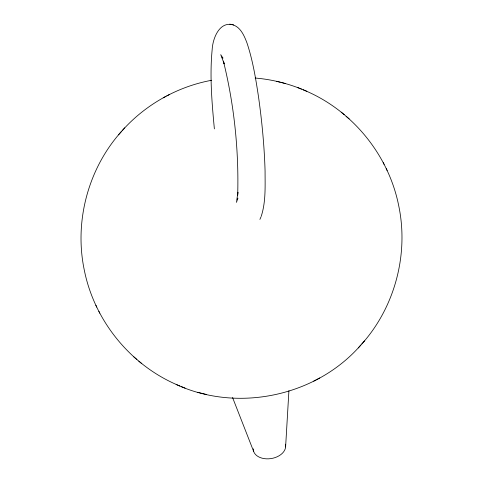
<?xml version="1.0" encoding="UTF-8"?>
<svg xmlns="http://www.w3.org/2000/svg" width="483" height="483" viewBox="0 0 483 483"><rect width="100%" height="100%" fill="white"/><g stroke="black" fill="none" stroke-linecap="round" stroke-linejoin="round"><path stroke-width="0.72" d="M285.61 446.938L288.919 390.723M261.194 216.39C265.958 201.858 265.058 186.215 265.076 171.133C264.346 146.234 261.979 121.396 258.496 96.733C255.755 78.59 252.79 60.351 246.958 42.902C244.235 35.7 240.552 26.945 232.432 24.687M259.902 219.397L260.935 216.994M237.183 199.256L237.908 198.078L236.483 202.383L237.914 192.252L237.69 195.186C238.928 150.213 234.201 104.829 223.4 61.148L224.221 63.871L220.725 54.627L222.989 58.165L222.041 57.29M121.148 131.829C88.099 168.784 74.086 221.631 84.302 270.136C94.505 321.376 131.43 366.343 179.881 385.989M361.852 343.944C394.901 306.989 408.914 254.143 398.698 205.637C388.495 154.397 351.57 109.436 303.119 89.79M122.169 130.706C145.341 104.654 177.352 86.62 211.632 80.275M176.162 384.462C237.757 412.941 316.293 396.308 360.831 345.067M118.48 134.842L124.705 127.844M358.295 347.929L364.52 340.932M163.242 97.814L165.904 96.407M166.84 95.9L169.237 94.638M313.763 381.135L316.16 379.873M317.096 379.366L319.758 377.96M233.675 24.959C219.469 20.654 212.737 38.398 212.164 49.604C209.61 75.994 211.904 102.577 214.374 128.889M255.109 78.035C272.943 79.49 290.476 84.096 306.838 91.317M229.836 24.15L231.091 24.422M276.548 81.295L280.243 82.237M281.39 82.508L285.296 83.505M202.757 393.536L206.452 394.478M197.704 392.268L201.61 393.265M297.92 87.658L301.47 89.12M181.53 386.66L185.08 388.115M341.24 112.177L344.204 114.676M346.112 116.312L349.161 118.884M133.839 356.889L136.888 359.467M138.796 361.097L141.761 363.602M383.23 162.626L384.106 164.377M386.243 168.7L387.125 170.469M95.876 305.31L96.757 307.073M98.894 311.396L99.77 313.153M232.558 397.515L253.72 451.617M285.338 444.203A16.295 11.024 -9 0 1 270.836 458.615A16.295 11.024 -9 0 1 253.273 448.81"/></g></svg>
